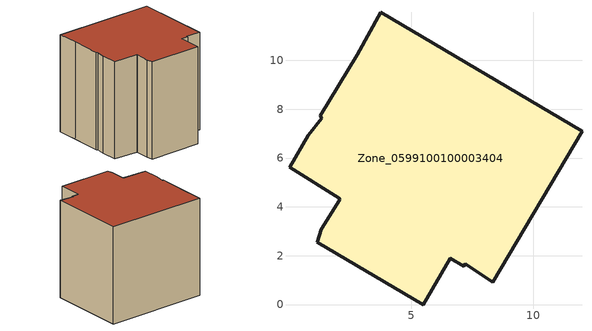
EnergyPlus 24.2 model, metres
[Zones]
Zone_0599100100003404
 floor ground (C_G): 2.05,4.35 0.02,5.62 0.79,6.94 1.34,7.64 1.27,7.74 2.79,10.23 3.76,11.97 12,7.11 8.36,0.91 7.21,1.67 7.16,1.56 6.61,1.89 5.5,0 1.15,2.56 1.32,3.08 2.07,4.3 z1.68
 wall outside (C_F): 12,7.11 3.76,11.97 2.79,10.23 1.27,7.74 1.34,7.64 0.79,6.94 0.02,5.62 2.05,4.35 2.07,4.3 1.32,3.08 1.15,2.56 5.5,0 6.61,1.89 7.16,1.56 7.21,1.67 8.36,0.91 12,7.11 z1.68:10.82
 roof outside (C_R): 0.02,5.62 2.05,4.35 2.07,4.3 1.32,3.08 1.15,2.56 5.5,0 6.61,1.89 7.16,1.56 7.21,1.67 8.36,0.91 12,7.11 3.76,11.97 2.79,10.23 1.27,7.74 1.34,7.64 0.79,6.94 z10.82
[BUILDING]
Pand.0599100100003404: North Axis=0; Terrain=City; Loads Convergence Tolerance Value=0.04; Temperature Convergence Tolerance Value=0.4; Solar Distribution=FullExterior; Maximum Number of Warmup Days=25; Minimum Number of Warmup Days=1
[Site:Location]
Rotterdam.The.Hague.AP_ZH_NLD Design_Conditions: Latitude=51.96; Longitude=4.45; Time Zone=1; Elevation=-4.5
[SITE:GROUNDTEMPERATURE:BUILDINGSURFACE]
18, 18, 18, 18, 18, 18, 18, 18, 18, 18, 18, 18
[MATERIAL] Thermal Absorptance=0.9; Solar Absorptance=0.7; Visible Absorptance=0.7
Name | Roughness | Thickness | Conductivity | Density | Specific Heat
G.TC.2006-2014 | MediumSmooth | 0.15 | 0.06 | 540 | 1210
F.TC.2006-2014 | Rough | 0.3 | 0.12 | 1920 | 840
R.TC.2006-2014 | MediumRough | 0.2 | 0.08 | 1500 | 1000
[CONSTRUCTION]
C_G: G.TC.2006-2014
C_F: F.TC.2006-2014
C_R: R.TC.2006-2014
[ZONE]
Zone_0599100100003404: Type=1; Multiplier=1; Ceiling Height=Autocalculate; Volume=Autocalculate; Floor Area=autocalculate; Part of Total Floor Area=Yes
[ZONEINFILTRATION:DESIGNFLOWRATE]
Infil_Zone_0599100100003404: Zone or ZoneList or Space or SpaceList=Zone_0599100100003404; Schedule=AlwaysOn; Design Flow Rate Calculation Method=Flow/Area; Flow Rate per Floor Area=0.0015; Constant Term Coefficient=1; Temperature Term Coefficient=0; Velocity Term Coefficient=0; Velocity Squared Term Coefficient=0
[HVACTEMPLATE:ZONE:IDEALLOADSAIRSYSTEM]
Zone_0599100100003404: Maximum Heating Supply Air Temperature=50; Minimum Cooling Supply Air Temperature=13; Maximum Heating Supply Air Humidity Ratio=0.0156; Minimum Cooling Supply Air Humidity Ratio=0.0077; Heating Limit=NoLimit; Cooling Limit=NoLimit; Dehumidification Control Type=ConstantSensibleHeatRatio; Cooling Sensible Heat Ratio=0.7; Dehumidification Setpoint=60; Humidification Control Type=None; Humidification Setpoint=30; Outdoor Air Method=None; Outdoor Air Flow Rate per Person=0.00944; Outdoor Air Flow Rate per Zone Floor Area=0; Outdoor Air Flow Rate per Zone=0; Demand Controlled Ventilation Type=None; Outdoor Air Economizer Type=NoEconomizer; Heat Recovery Type=None; Sensible Heat Recovery Effectiveness=0.7; Latent Heat Recovery Effectiveness=0.65
[ZONECONTROL:THERMOSTAT]
ThermostatControl_Zone_0599100100003404: Zone or ZoneList=Zone_0599100100003404; Control Type Schedule=DualSetpointControlType; Control 1=Thermostat_Zone_0599100100003404; Temperature Difference Between Cutout And Setpoint=0
[THERMOSTATSETPOINT:DUALSETPOINT]
Thermostat_Zone_0599100100003404: Heating Setpoint Temperature Schedule=HeatingSetpoint_Zone_0599100100003404; Cooling Setpoint Temperature Schedule=CoolingSetpoint_Zone_0599100100003404
[SCHEDULE:COMPACT]
HeatingSetpoint_Zone_0599100100003404: Through: 12/31, For: AllDays, Until: 24:00, 21
CoolingSetpoint_Zone_0599100100003404: Through: 12/31, For: AllDays, Until: 24:00, 24
DualSetpointControlType: Through: 12/31, For: AllDays, Until: 24:00, 4
AlwaysOn: Through: 12/31, For: AllDays, Until: 24:00, 1
